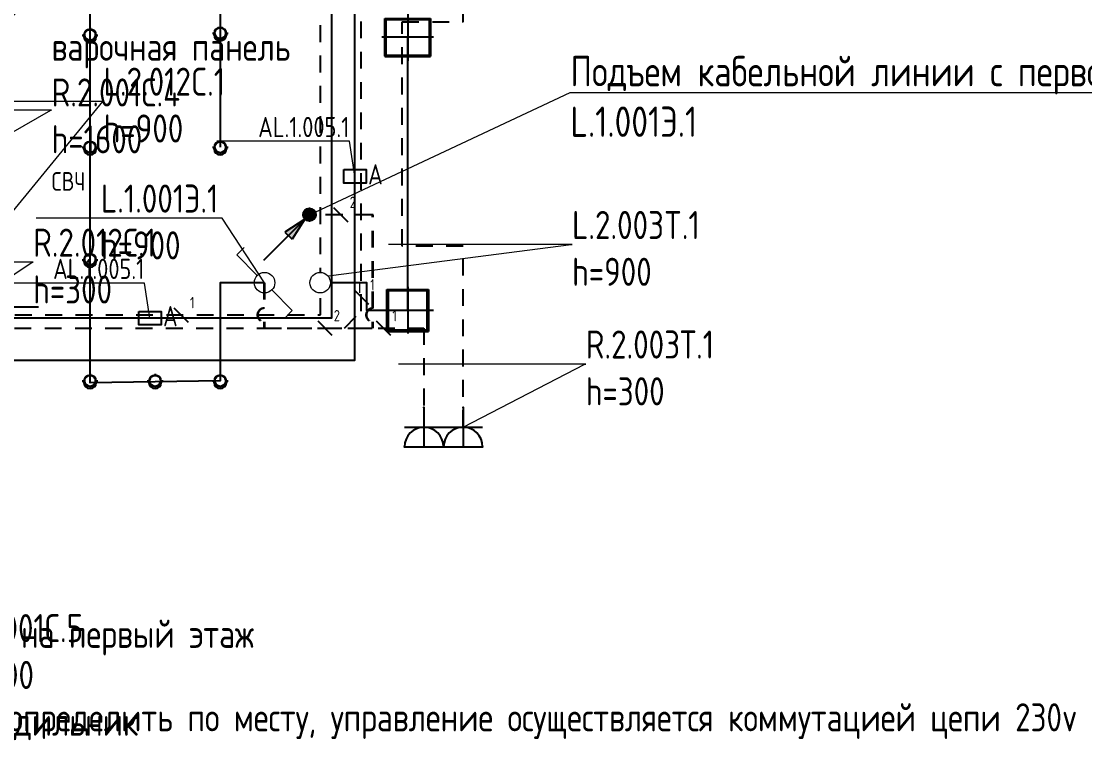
# Model space of a CAD drawing. Header units: millimetres. Extents: x -298345 to 861279, y -149517 to 72226.
# Drawn here: x 320810 to 330285, y 16667 to 23108 of the extents above; entities that cross this region are included whole.
import ezdxf
from ezdxf import colors
from ezdxf.entities.mleader import LeaderData, LeaderLine
from ezdxf.math import Vec2, Vec3

# ---------------------------------------------------------------- set-up
doc = ezdxf.new("R2010")
doc.units = ezdxf.units.MM
doc.set_wipeout_variables(frame=1)
doc.linetypes.add('JIS_02_0.7', pattern=[1.35, 0.75, -0.6])
doc.layers.get('0').update_dxf_attribs({"plot": 0})
for name, color, linetype in [('0_UNC_1 Сети. Трассы', 1, 'Continuous'), ('0_UNC_2 Розетки. Трассы', 1, 'Continuous'), ('0_UNC_3 Свет. Выключатели 230', 1, 'Continuous'), ('0_UNC_3 Свет. Выключатели 230. Трассы', 1, 'Continuous'), ('0_UNC_3 Свет. Трассы', 1, 'Continuous'), ('0_UNC_3.2 Аварийный свет. Оборудование', 1, 'Continuous'), ('0_UNC_3.2 Аварийный свет. Трассы', 1, 'Continuous'), ('0UNC_10_Доп', 1, 'Continuous')]:
    doc.layers.add(name, color=color, linetype=linetype)
doc.layers.add('0_UNC_2 Розетки. Оборудование', color=7, linetype='Continuous', true_color=0x991b1e)
doc.layers.add('0_UNC_3 Свет. Оборудование', color=7, linetype='Continuous', true_color=0x991b1e)
doc.styles.add('Unecom', font='GOST2304A_0.ttf', dxfattribs={"height": 2.5})

# ---------------------------------------------------------------- blocks, each defined once
blk = doc.blocks.new('*U118')
at = {"color": 0, "lineweight": 13}
for points in [[(0, 1.734), (0, 4.179), (0.867, 4.179)], [(0, 0), (0, -2.445), (-0.867, -2.445)]]:
    blk.add_lwpolyline(points, dxfattribs=at)
blk.add_circle((0, 0.867), 0.867, dxfattribs=at)
blk.add_circle((0, 0.867), 0.867, dxfattribs=at)
blk.add_circle((0, 0.867), 0.867, dxfattribs=at)
blk.add_circle((0, 0.867), 0.867, dxfattribs=at)
blk.add_circle((0, 0.867), 0.867, dxfattribs=at)
at = {"color": 0, "style": 'Unecom', "flags": 9}
for tag in ['ГРУППА', 'НАИМЕНОВАНИЕ']:
    blk.add_attdef(tag, (0, 0), '', height=2.5, dxfattribs=at)
blk = doc.blocks.new('*U115')
at = {"color": 0}
blk.add_wipeout([(-0.867, 0.857), (-0.864, 0.935), (-0.849, 1.041), (-0.806, 1.186), (-0.751, 1.301), (-0.648, 1.44), (-0.501, 1.575), (-0.34, 1.661), (-0.16, 1.719), (0.007, 1.733), (0.198, 1.711), (0.389, 1.64), (0.524, 1.558), (0.642, 1.449), (0.758, 1.3), (0.813, 1.168), (0.85, 1.021), (0.863, 0.87), (0.856, 0.748), (0.834, 0.63), (0.785, 0.505), (0.707, 0.365), (0.629, 0.271), (0.522, 0.175), (0.379, 0.087), (0.199, 0.027), (0, 0), (-0.126, 0.012), (-0.303, 0.055), (-0.47, 0.138), (-0.589, 0.231), (-0.721, 0.391), (-0.796, 0.536), (-0.855, 0.723)], dxfattribs=at)
blk.add_wipeout([(-0.867, 0.867), (-0.862, 0.958), (-0.842, 1.074), (-0.806, 1.186), (-0.751, 1.301), (-0.687, 1.396), (-0.608, 1.485), (-0.501, 1.575), (-0.409, 1.632), (-0.271, 1.691), (-0.16, 1.719), (-0.037, 1.733), (0.05, 1.733), (0.198, 1.711), (0.339, 1.665), (0.438, 1.615), (0.555, 1.533), (0.642, 1.449), (0.727, 1.34), (0.789, 1.228), (0.838, 1.09), (0.863, 0.952), (0.863, 0.788), (0.834, 0.63), (0.775, 0.477), (0.707, 0.365), (0.629, 0.271), (0.522, 0.175), (0.411, 0.104), (0.281, 0.047), (0.117, 0.008), (-0.059, 0.002), (-0.194, 0.022), (-0.346, 0.072), (-0.47, 0.138), (-0.589, 0.231), (-0.679, 0.328), (-0.763, 0.455), (-0.83, 0.617), (-0.86, 0.757)], dxfattribs=at)
at = {"color": 0, "lineweight": 13}
blk.add_lwpolyline([(0, 1.734), (0, 4.179), (0.867, 4.179)], dxfattribs=at)
blk.add_circle((0, 0.867), 0.867, dxfattribs=at)
blk.add_circle((0, 0.867), 0.867, dxfattribs=at)
blk.add_circle((0, 0.867), 0.867, dxfattribs=at)
blk.add_circle((0, 0.867), 0.867, dxfattribs=at)
blk.add_circle((0, 0.867), 0.867, dxfattribs=at)
blk.add_circle((0, 0.867), 0.867, dxfattribs=at)
at = {"color": 0, "style": 'Unecom', "flags": 9}
for tag in ['ГРУППА', 'НАИМЕНОВАНИЕ']:
    blk.add_attdef(tag, (0, 0), '', height=2.5, dxfattribs=at)
blk = doc.blocks.new('_None')
blk = doc.blocks.new('*U321')
at = {"color": 0, "linetype": 'ByBlock', "lineweight": -2}
for points in [[(1.737, 0), (-1.737, 0)], [(1.737, -1.737), (-1.737, -1.737)]]:
    blk.add_lwpolyline(points, dxfattribs=at)
at = {"color": 0, "ltscale": 0.4}
blk.add_lwpolyline([(0, -3.475), (0, 0)], dxfattribs=at)
at = {"color": 0, "linetype": 'ByBlock', "lineweight": -2}
blk.add_arc((0, 0), 1.737, 180, 0, dxfattribs=at)
for p in [(1.737, 0), (-1.737, 0), (0, -3.475)]:
    blk.add_point(p, dxfattribs=at)
at = {"color": 18, "true_color": 0x000000, "style": 'Unecom', "flags": 1}
for tag, p in [('НАЗНАЧЕНИЕ', (-2.52, 0.678)), ('ГРУППА', (-2.52, -2.272))]:
    blk.add_attdef(tag, p, '', height=2.5, rotation=180, dxfattribs=at)
at = {"layer": 'Defpoints', "style": 'Unecom'}
for tag, p in [('АТРИБУТ', (12.974, 0.678)), ('МОДЕЛЬ', (12.974, -2.272))]:
    blk.add_attdef(tag, p, '', height=2.5, rotation=180, dxfattribs=at)
blk = doc.blocks.new('АО')
at = {"color": 1}
blk.add_lwpolyline([(-100, 60), (100, 60), (100, -60), (-100, -60), (-100, 60)], dxfattribs=at)
at = {"color": 1, "insert": (117.1, 107.6), "char_height": 180, "attachment_point": 1, "style": 'Unecom'}
blk.add_mtext('А', dxfattribs=at)
blk = doc.blocks.new('ELTOOL_CABLE_TICK_ANNO_100_1p8_0p8_0p6')
at = {"linetype": 'ByBlock'}
blk.add_line((-63.6, 63.6), (63.6, -63.6), dxfattribs=at)
at = {"style": 'Unecom'}
blk.add_attdef('COUNT', (80, 60), '', height=100, dxfattribs=at)
blk = doc.blocks.new('*U139')
h = blk.add_hatch(color=0)
h.dxf.hatch_style = 1
h.paths.add_polyline_path([(-1, 0, 1), (1, 0, 1)])
h = blk.add_hatch(color=0)
h.dxf.hatch_style = 1
h.paths.add_polyline_path([(-0.71, -0.71), (-3.8, -2.7), (-2.7, -3.8)])
at = {"color": 0}
for p, q in [((-7.07, -7.07), (-0.71, -0.71)), ((-0.71, -0.71), (-3.8, -2.7)), ((-0.71, -0.71), (-2.7, -3.8)), ((-3.8, -2.7), (-2.7, -3.8))]:
    blk.add_line(p, q, dxfattribs=at)
blk.add_circle((0, 0), 1, dxfattribs=at)
blk = doc.blocks.new('Светильник накладной _по грани_ 300х300 - Светильник накладной _по грани_ 300х300-V154-План расположения приборов освещения_ выключателей_ групп освещения мансардного этажа на отметке _3_300')
at = {"color": 0}
for p, q in [((18550, 10139.4), (18550, 9721.4)), ((18365, 9745.3), (18365, 10115.5)), ((18365, 10115.5), (18735, 10115.5)), ((18375, 10106.4), (18375, 9754.4)), ((18725, 10106.4), (18375, 10106.4)), ((18375, 10106), (18725, 10106)), ((18725, 9754.4), (18725, 10106.4)), ((18735, 10115.5), (18735, 9745.3)), ((18320, 9930.4), (18780, 9930.4)), ((18735, 9745.3), (18365, 9745.3)), ((18365, 9745.3), (18365, 9741.1)), ((18365, 9741.1), (18735, 9741.1)), ((18375, 9754.4), (18725, 9754.4)), ((18735, 9745.3), (18735, 9741.1))]:
    blk.add_line(p, q, dxfattribs=at)
at = {"color": 0, "style": 'Unecom', "flags": 9}
for tag in ['ГРУППА', 'МОЩНОСТЬ', 'НАИМЕНОВАНИЕ']:
    blk.add_attdef(tag, (0, 0), '', height=2.5, dxfattribs=at)
blk = doc.blocks.new('Светильник накладной _по грани_ 300х300 - Светильник накладной _по грани_ 300х300-V155-План расположения приборов освещения_ выключателей_ групп освещения мансардного этажа на отметке _3_300')
at = {"color": 0}
for p, q in [((18346.3, 12192.1), (18346.3, 12528.2)), ((18346.3, 12528.2), (18753.7, 12528.2)), ((18743.7, 12519.1), (18356.3, 12519.1)), ((18356.3, 12519.1), (18356.3, 12201.1)), ((18356.3, 12518.7), (18743.7, 12518.7)), ((18550, 12569.1), (18550, 12151.2)), ((18743.7, 12201.1), (18743.7, 12519.1)), ((18753.7, 12528.2), (18753.7, 12192.1)), ((18780, 12360.1), (18320, 12360.1)), ((18753.7, 12192.1), (18346.3, 12192.1)), ((18346.3, 12192.1), (18346.3, 12187.9)), ((18346.3, 12187.9), (18753.7, 12187.9)), ((18356.3, 12201.1), (18743.7, 12201.1)), ((18753.7, 12187.9), (18753.7, 12192.1))]:
    blk.add_line(p, q, dxfattribs=at)
at = {"color": 0, "style": 'Unecom', "flags": 9}
for tag in ['ГРУППА', 'МОЩНОСТЬ', 'НАИМЕНОВАНИЕ']:
    blk.add_attdef(tag, (0, 0), '', height=2.5, dxfattribs=at)
blk = doc.blocks.new('Светильник встраиваемый_по грани__Maytoni Share_DL126-GX53-WB_D110х H42мм - Maytoni Share_для лестницы D110х H42мм 2-V176-План расположения приборов освещения_ выключателей_ групп освещения мансардного этажа на отметке _3_300')
at = {"color": 0}
for p, q in [((15650, 9300), (15665.1, 9300)), ((15665, 9300), (15665, 9300.6)), ((15665, 9290.3), (15665, 9300.3)), ((15665, 9282.8), (15665, 9290.3)), ((15720, 9363.6), (15720, 9350.5)), ((15774.9, 9300), (15790, 9300)), ((15775, 9300.6), (15775, 9300)), ((15775, 9300.3), (15775, 9290.3)), ((15775, 9290.3), (15775, 9282.8)), ((15720, 9250.4), (15720, 9236.4))]:
    blk.add_line(p, q, dxfattribs=at)
for centre, major_axis, start_param, end_param in [((15720, 9300.6), (-55, 0), 3.141593, 6.283185), ((15720, 9300.6), (55, 0), 3.141593, 6.283185), ((15720, 9300.3), (55, 0), 3.403392, 6.021386), ((15720, 9300), (55, 0), 3.403392, 6.021386), ((15720, 9300.6), (50, 0), 0, 3.141593), ((15720, 9300.6), (50, 0), 3.141593, 6.283185), ((15720, 9282.8), (55, 0), 3.141593, 6.283185)]:
    blk.add_ellipse(centre, major_axis=major_axis, ratio=0.908508, start_param=start_param, end_param=end_param, dxfattribs=at)
at = {"color": 0, "style": 'Unecom', "flags": 9}
for tag in ['ГРУППА', 'МОЩНОСТЬ', 'НАИМЕНОВАНИЕ']:
    blk.add_attdef(tag, (0, 0), '', height=2.5, dxfattribs=at)
blk = doc.blocks.new('Светильник встраиваемый_по грани__Maytoni Share_DL126-GX53-WB_D110х H42мм - Maytoni Share_для лестницы D110х H42мм 2-V178-План расположения приборов освещения_ выключателей_ групп освещения мансардного этажа на отметке _3_300')
at = {"color": 0}
for p, q in [((16230, 9300), (16245.1, 9300)), ((16245, 9300), (16245, 9300.6)), ((16245, 9290.3), (16245, 9300.4)), ((16245, 9282.8), (16245, 9290.3)), ((16300, 9363.6), (16300, 9350.6)), ((16354.9, 9300), (16370, 9300)), ((16355, 9300.6), (16355, 9300)), ((16355, 9300.4), (16355, 9290.3)), ((16355, 9290.3), (16355, 9282.8)), ((16300, 9250.4), (16300, 9236.4))]:
    blk.add_line(p, q, dxfattribs=at)
for centre, major_axis, start_param, end_param in [((16300, 9300.6), (-55, 0), 3.141593, 6.283185), ((16300, 9300.6), (55, 0), 3.141593, 6.283185), ((16300, 9300.4), (55, 0), 3.403392, 6.021386), ((16300, 9300), (55, 0), 3.403392, 6.021386), ((16300, 9300.6), (50, 0), 0, 3.141593), ((16300, 9300.6), (50, 0), 3.141593, 6.283185), ((16300, 9282.8), (55, 0), 3.141593, 6.283185)]:
    blk.add_ellipse(centre, major_axis=major_axis, ratio=0.908508, start_param=start_param, end_param=end_param, dxfattribs=at)
at = {"color": 0, "style": 'Unecom', "flags": 9}
for tag in ['ГРУППА', 'МОЩНОСТЬ', 'НАИМЕНОВАНИЕ']:
    blk.add_attdef(tag, (0, 0), '', height=2.5, dxfattribs=at)
blk = doc.blocks.new('Светильник встраиваемый_по грани__Maytoni Share_DL126-GX53-WB_D110х H42мм - Maytoni Share_для лестницы D110х H42мм 2-V179-План расположения приборов освещения_ выключателей_ групп освещения мансардного этажа на отметке _3_300')
at = {"color": 0}
for p, q in [((15650, 11380.4), (15665.1, 11380.4)), ((15665, 11380.4), (15665, 11381)), ((15665, 11370.7), (15665, 11380.7)), ((15665, 11363.2), (15665, 11370.7)), ((15720, 11444), (15720, 11431)), ((15774.9, 11380.4), (15790, 11380.4)), ((15775, 11381), (15775, 11380.4)), ((15775, 11380.7), (15775, 11370.7)), ((15775, 11370.7), (15775, 11363.2)), ((15720, 11330.8), (15720, 11316.8))]:
    blk.add_line(p, q, dxfattribs=at)
for centre, major_axis, start_param, end_param in [((15720, 11381), (-55, 0), 3.141593, 6.283185), ((15720, 11381), (55, 0), 3.141593, 6.283185), ((15720, 11381), (50, 0), 0, 3.141593), ((15720, 11381), (50, 0), 3.141593, 6.283185), ((15720, 11363.2), (55, 0), 3.141593, 6.283185), ((15720, 11380.7), (55, 0), 3.403392, 6.021386), ((15720, 11380.4), (55, 0), 3.403392, 6.021386)]:
    blk.add_ellipse(centre, major_axis=major_axis, ratio=0.908508, start_param=start_param, end_param=end_param, dxfattribs=at)
at = {"color": 0, "style": 'Unecom', "flags": 9}
for tag in ['ГРУППА', 'МОЩНОСТЬ', 'НАИМЕНОВАНИЕ']:
    blk.add_attdef(tag, (0, 0), '', height=2.5, dxfattribs=at)
blk = doc.blocks.new('Светильник встраиваемый_по грани__Maytoni Share_DL126-GX53-WB_D110х H42мм - Maytoni Share_для лестницы D110х H42мм 2-V180-План расположения приборов освещения_ выключателей_ групп освещения мансардного этажа на отметке _3_300')
at = {"color": 0}
for p, q in [((16810, 11380.4), (16825.1, 11380.4)), ((16825, 11380.4), (16825, 11381)), ((16825, 11370.7), (16825, 11380.7)), ((16825, 11363.2), (16825, 11370.7)), ((16880, 11444), (16880, 11431)), ((16934.9, 11380.4), (16950, 11380.4)), ((16935, 11381), (16935, 11380.4)), ((16935, 11380.7), (16935, 11370.7)), ((16935, 11370.7), (16935, 11363.2)), ((16880, 11330.8), (16880, 11316.8))]:
    blk.add_line(p, q, dxfattribs=at)
for centre, major_axis, start_param, end_param in [((16880, 11381), (-55, 0), 3.141593, 6.283185), ((16880, 11381), (55, 0), 3.141593, 6.283185), ((16880, 11381), (50, 0), 0, 3.141593), ((16880, 11381), (50, 0), 3.141593, 6.283185), ((16880, 11363.2), (55, 0), 3.141593, 6.283185), ((16880, 11380.7), (55, 0), 3.403392, 6.021386), ((16880, 11380.4), (55, 0), 3.403392, 6.021386)]:
    blk.add_ellipse(centre, major_axis=major_axis, ratio=0.908508, start_param=start_param, end_param=end_param, dxfattribs=at)
at = {"color": 0, "style": 'Unecom', "flags": 9}
for tag in ['ГРУППА', 'МОЩНОСТЬ', 'НАИМЕНОВАНИЕ']:
    blk.add_attdef(tag, (0, 0), '', height=2.5, dxfattribs=at)

msp = doc.modelspace()

# ---------------------------------------------------------------- linework, layer by layer
at = {"layer": '0_UNC_2 Розетки. Трассы', "color": 1, "linetype": 'JIS_02_0.7', "ltscale": 200}
for points in [[(311148.6, 21230.3), (311148.6, 20527.3), (311298.6, 20377.3), (323688.7, 20377.3), (323838.7, 20527.3), (323838.7, 24368.9), (323988.7, 24518.9), (324552.6, 24518.9), (324552.6, 24518.9), (324552.6, 24955.8), (323838.7, 24944.7), (323838.7, 27058.3), (322655.2, 27058.3)], [(311148.6, 21230.3), (311148.6, 20527.3), (311298.6, 20377.3), (324397.9, 20377.3), (324397.9, 19494.5), (324746.4, 19494.5), (324746.4, 21106.4), (324202.4, 21106.4), (324202.4, 23104.1), (324746.4, 23102.4), (324746.4, 24017), (324552.6, 24017)]]:
    msp.add_lwpolyline(points, dxfattribs=at)
at = {"layer": '0_UNC_3 Свет. Выключатели 230. Трассы', "linetype": 'JIS_02_0.7', "ltscale": 200}
msp.add_lwpolyline([(311175.9, 21264.3), (311175.9, 20567.4), (320483.3, 20567.4), (320483.3, 20493.3), (323474.5, 20493.3), (323474.5, 23904.7), (324548.4, 23904.7), (324548.4, 24095.8), (324290.2, 24095.8), (324290.2, 26611), (324552.2, 26611)], dxfattribs=at)
at = {"layer": '0_UNC_3 Свет. Выключатели 230. Трассы', "color": 6, "linetype": 'JIS_02_0.7', "ltscale": 200}
for points in [[(322972.2, 20780.7), (322972.2, 20553.3, 1), (322972.2, 20433.3), (322972.2, 20376.3), (323940.2, 20376.3), (323940.2, 20433.3, -1), (323940.2, 20553.3), (323940.2, 21386.4), (323372.6, 21386.4)], [(322977.2, 20780.7), (322977.2, 20553.3, 1), (322977.2, 20433.3), (322977.2, 20376.3), (323945.2, 20376.3), (323945.2, 20433.3, -1), (323945.2, 20553.3), (323945.2, 21386.4), (323377.6, 21386.4)]]:
    msp.add_lwpolyline(points, format="xyb", dxfattribs=at)
at = {"layer": '0_UNC_3 Свет. Трассы'}
for points in [[(322977.2, 20780.7), (322582.6, 20780.7), (322582.6, 19906.3), (321422.6, 19888.5), (321422.6, 25985.4), (322582.6, 25986), (322582.6, 21986.1)], [(323472.9, 20781.2), (323885.6, 20781.2), (323885.6, 20536.1), (324252.6, 20536.1), (324252.6, 22965.9)]]:
    msp.add_lwpolyline(points, dxfattribs=at)
at = {"layer": '0_UNC_3.2 Аварийный свет. Трассы'}
msp.add_lwpolyline([(316783.9, 20089.5), (323782.8, 20089.5), (323782.8, 25605.2), (323572.7, 25605.2), (323572.7, 20465.3), (321955.9, 20465.3), (317552.6, 20465.3)], dxfattribs=at)
at = {"layer": '0UNC_10_Доп'}
msp.add_lwpolyline([(320430, 21561.3), (320430, 20565.7), (320962.6, 20565.7)], dxfattribs=at)

# ---------------------------------------------------------------- block references
at = {"layer": '0_UNC_2 Розетки. Оборудование', "xscale": 100, "yscale": 100, "zscale": 100, "rotation": 180}
for p in [(324397.9, 19320.7), (324746.4, 19320.7)]:
    msp.add_blockref('*U321', p, dxfattribs=at)
at = {"layer": '0_UNC_2 Розетки. Трассы', "color": 1}
for p, values in [((323838.7, 20652.2), {'COUNT': '1'}), ((323514.2, 20377.3), {'COUNT': '2'}), ((324036.5, 20377.3), {'COUNT': '1'})]:
    msp.add_blockref('ELTOOL_CABLE_TICK_ANNO_100_1p8_0p8_0p6', p, dxfattribs=at).add_auto_attribs(values)
at = {"layer": '0_UNC_3 Свет. Выключатели 230', "color": 244, "true_color": 0x991b1e, "xscale": 105.6317492348601, "yscale": 105.6317492348601, "zscale": 105.6317492348601, "rotation": 45}
msp.add_blockref('*U118', (323042, 20716), dxfattribs=at)
at = {"layer": '0_UNC_3 Свет. Выключатели 230. Трассы'}
for p, values in [((323656.4, 21386.4), {'COUNT': '2'}), ((322233.2, 20493.3), {'COUNT': '1'})]:
    msp.add_blockref('ELTOOL_CABLE_TICK_ANNO_100_1p8_0p8_0p6', p, dxfattribs=at).add_auto_attribs(values)
at = {"layer": '0_UNC_3 Свет. Выключатели 230. Трассы', "color": 1, "xscale": 57.47997878160869, "yscale": 57.47997878160869, "zscale": 57.47997878160869}
msp.add_blockref('*U139', (323377.6, 21386.4), dxfattribs=at)
at = {"layer": '0_UNC_3 Свет. Оборудование'}
for name, p in [('Светильник накладной _по грани_ 300х300 - Светильник накладной _по грани_ 300х300-V155-План расположения приборов освещения_ выключателей_ групп освещения мансардного этажа на отметке _3_300', (305702.6, 10605.7)), ('Светильник встраиваемый_по грани__Maytoni Share_DL126-GX53-WB_D110х H42мм - Maytoni Share_для лестницы D110х H42мм 2-V178-План расположения приборов освещения_ выключателей_ групп освещения мансардного этажа на отметке _3_300', (305122.6, 13686.1)), ('Светильник встраиваемый_по грани__Maytoni Share_DL126-GX53-WB_D110х H42мм - Maytoni Share_для лестницы D110х H42мм 2-V178-План расположения приборов освещения_ выключателей_ групп освещения мансардного этажа на отметке _3_300', (306282.6, 13702.2)), ('Светильник встраиваемый_по грани__Maytoni Share_DL126-GX53-WB_D110х H42мм - Maytoni Share_для лестницы D110х H42мм 2-V179-План расположения приборов освещения_ выключателей_ групп освещения мансардного этажа на отметке _3_300', (305702.6, 10605.7)), ('Светильник встраиваемый_по грани__Maytoni Share_DL126-GX53-WB_D110х H42мм - Maytoni Share_для лестницы D110х H42мм 2-V180-План расположения приборов освещения_ выключателей_ групп освещения мансардного этажа на отметке _3_300', (305702.6, 10605.7)), ('Светильник встраиваемый_по грани__Maytoni Share_DL126-GX53-WB_D110х H42мм - Maytoni Share_для лестницы D110х H42мм 2-V176-План расположения приборов освещения_ выключателей_ групп освещения мансардного этажа на отметке _3_300', (305702.6, 11685.7)), ('Светильник накладной _по грани_ 300х300 - Светильник накладной _по грани_ 300х300-V154-План расположения приборов освещения_ выключателей_ групп освещения мансардного этажа на отметке _3_300', (305702.6, 10605.7)), ('Светильник встраиваемый_по грани__Maytoni Share_DL126-GX53-WB_D110х H42мм - Maytoni Share_для лестницы D110х H42мм 2-V176-План расположения приборов освещения_ выключателей_ групп освещения мансардного этажа на отметке _3_300', (305702.6, 10605.7)), ('Светильник встраиваемый_по грани__Maytoni Share_DL126-GX53-WB_D110х H42мм - Maytoni Share_для лестницы D110х H42мм 2-V178-План расположения приборов освещения_ выключателей_ групп освещения мансардного этажа на отметке _3_300', (305702.6, 10605.7)), ('Светильник встраиваемый_по грани__Maytoni Share_DL126-GX53-WB_D110х H42мм - Maytoni Share_для лестницы D110х H42мм 2-V176-План расположения приборов освещения_ выключателей_ групп освещения мансардного этажа на отметке _3_300', (306862.6, 10605.7))]:
    msp.add_blockref(name, p, dxfattribs=at)
at = {"layer": '0_UNC_3.2 Аварийный свет. Оборудование'}
for p in [(323782.8, 21728.1), (321955.9, 20465.3)]:
    msp.add_blockref('АО', p, dxfattribs=at)

# ---------------------------------------------------------------- leaders
at = {"layer": '0_UNC_1 Сети. Трассы', "ltscale": 2}
ml = msp.add_multileader_mtext('Standard', dxfattribs=at)
ml.set_content('ЩР-2 \\Pот ГРЩ-ХБК', color=7, style='Unecom')
ml.set_leader_properties(color=7, linetype='ByLayer', lineweight=13)
ml.set_arrow_properties(name='NONE')
ml.build(insert=Vec2(0, 0))
ml.multileader.update_dxf_attribs({"text_left_attachment_type": 6, "text_right_attachment_type": 6, "text_bottom_attachment_type": 10, "dogleg_length": 0, "arrow_head_size": 0, "scale": 100})
ctx = ml.context
ctx.base_point, ctx.scale, ctx.char_height, ctx.arrow_head_size, ctx.plane_origin = Vec3(312402.5, 20201.8), 100, 250, 0, Vec3(313120.1, 25274.1)
ctx.left_attachment, ctx.right_attachment, ctx.top_attachment = 6, 6, 10
notes = []
notes.append((ctx, [(1, (1, 1, 0), (312402.5, 20201.8), (1, 0), 0, [(0, [(311459.2, 21280.7)], 0, [])])]))
ctx.mtext.insert, ctx.mtext.width, ctx.mtext.defined_height, ctx.mtext.flow_direction = Vec3(312404.5, 20501.8), 2600.287, 311.6, 5
at = {"layer": '0_UNC_2 Розетки. Оборудование', "color": 7, "ltscale": 200}
ml = msp.add_multileader_mtext('Standard', dxfattribs=at)
ml.set_content('R.2.003С.1\\Ph=670\\PПолотенцесуш.', color=7, style='Unecom')
ml.set_leader_properties(color=7, linetype='ByLayer', lineweight=13)
ml.set_arrow_properties(name='NONE')
ml.build(insert=Vec2(0, 0))
ml.multileader.update_dxf_attribs({"text_left_attachment_type": 6, "text_right_attachment_type": 6, "text_bottom_attachment_type": 10, "dogleg_length": 0.08, "arrow_head_size": 100, "scale": 100})
ctx = ml.context
ctx.base_point, ctx.scale, ctx.char_height, ctx.arrow_head_size, ctx.landing_gap_size, ctx.plane_origin = Vec3(314503.2, 24209.1), 100, 250, 100, 0, Vec3(25794, -14777)
ctx.left_attachment, ctx.right_attachment, ctx.top_attachment = 6, 6, 10
notes.append((ctx, [(0, (1, 1, 0), (314495.2, 24209.1), (1, 0), 8, [(0, [(313882.6, 21931.7)], 0, [])])]))
ctx.mtext.insert, ctx.mtext.width, ctx.mtext.flow_direction = Vec3(314503.2, 24530.4), 1539.143, 5
ml = msp.add_multileader_mtext('Standard', dxfattribs=at)
ml.set_content('R.2.001С.3\\Ph=750\\Pварочная панель', color=7, style='Unecom')
ml.set_leader_properties(color=7, linetype='ByLayer', lineweight=13)
ml.set_arrow_properties(name='NONE')
ml.build(insert=Vec2(0, 0))
ml.multileader.update_dxf_attribs({"text_left_attachment_type": 6, "text_right_attachment_type": 6, "text_bottom_attachment_type": 10, "dogleg_length": 0.08, "arrow_head_size": 100, "scale": 100})
ctx = ml.context
ctx.base_point, ctx.scale, ctx.char_height, ctx.arrow_head_size, ctx.landing_gap_size, ctx.plane_origin = Vec3(321080, 23518.7), 100, 250, 100, 0, Vec3(30735.8, -14954.4)
ctx.left_attachment, ctx.right_attachment, ctx.top_attachment = 6, 6, 10
notes.append((ctx, [(0, (1, 1, 0), (321072, 23518.7), (1, 0), 8, [(1, [(319112.6, 21405.7)], 0, [])])]))
ctx.mtext.insert, ctx.mtext.flow_direction = Vec3(321080, 23840), 5
ml = msp.add_multileader_mtext('Standard', dxfattribs=at)
ml.set_content('R.2.001С.4\\Ph=1600\\P{\\H0.66667x;СВЧ}', color=7, style='Unecom')
ml.set_leader_properties(color=7, linetype='ByLayer', lineweight=13)
ml.set_arrow_properties(name='NONE')
ml.build(insert=Vec2(0, 0))
ml.multileader.update_dxf_attribs({"text_left_attachment_type": 6, "text_right_attachment_type": 6, "text_bottom_attachment_type": 10, "dogleg_length": 0.08, "arrow_head_size": 100, "scale": 100})
ctx = ml.context
ctx.base_point, ctx.scale, ctx.char_height, ctx.arrow_head_size, ctx.landing_gap_size, ctx.plane_origin = Vec3(321080, 22316.2), 100, 250, 100, 0, Vec3(30964.4, -15030.7)
ctx.left_attachment, ctx.right_attachment, ctx.top_attachment = 6, 6, 10
notes.append((ctx, [(0, (1, 1, 0), (321072, 22316.2), (1, 0), 8, [(1, [(319341.1, 21329.5)], 0, [])])]))
ctx.mtext.insert, ctx.mtext.flow_direction = Vec3(321080, 22599.6), 5
ml = msp.add_multileader_mtext('Standard', dxfattribs=at)
ml.set_content('Спуск кабельных линий на первый этаж', color=7, style='Unecom')
ml.set_leader_properties(color=7, linetype='ByLayer', lineweight=13)
ml.set_arrow_properties(name='NONE')
ml.build(insert=Vec2(0, 0))
ml.multileader.update_dxf_attribs({"text_left_attachment_type": 6, "text_right_attachment_type": 6, "text_bottom_attachment_type": 10, "dogleg_length": 0.08, "arrow_head_size": 100, "scale": 100})
ctx = ml.context
ctx.base_point, ctx.scale, ctx.char_height, ctx.arrow_head_size, ctx.landing_gap_size, ctx.plane_origin = Vec3(317627.7, 17479.3), 100, 250, 100, 0, Vec3(309416.3, 20116.6)
ctx.left_attachment, ctx.right_attachment, ctx.top_attachment = 6, 6, 10
notes.append((ctx, [(1, (1, 1, 0), (317619.7, 17479.3), (1, 0), 8, [(0, [(311175.9, 21672.3)], 0, [])])]))
ctx.mtext.insert, ctx.mtext.width, ctx.mtext.flow_direction = Vec3(317627.7, 17779.3), 2292.152, 5
ml = msp.add_multileader_mtext('Standard', dxfattribs=at)
ml.set_content('R.2.001С.5\\Ph=300\\Pхолодильник', color=7, style='Unecom')
ml.set_leader_properties(color=7, linetype='ByLayer', lineweight=13)
ml.set_arrow_properties(name='NONE')
ml.build(insert=Vec2(0, 0))
ml.multileader.update_dxf_attribs({"text_left_attachment_type": 6, "text_right_attachment_type": 6, "text_bottom_attachment_type": 10, "dogleg_length": 0.08, "arrow_head_size": 100, "scale": 100})
ctx = ml.context
ctx.base_point, ctx.scale, ctx.char_height, ctx.arrow_head_size, ctx.landing_gap_size, ctx.plane_origin = Vec3(320220, 17530), 100, 250, 100, 0, Vec3(30508.3, -15030.7)
ctx.left_attachment, ctx.right_attachment, ctx.top_attachment = 6, 6, 10
notes.append((ctx, [(0, (1, 1, 0), (320212, 17530), (1, 0), 8, [(1, [(318885.1, 21329.5)], 0, [])])]))
ctx.mtext.insert, ctx.mtext.width, ctx.mtext.flow_direction = Vec3(320220, 17830), 907.733, 5
ml = msp.add_multileader_mtext('Standard', dxfattribs=at)
ml.set_content('R.2.012С.1\\Ph=300', color=7, style='Unecom')
ml.set_leader_properties(color=7, linetype='ByLayer', lineweight=13)
ml.set_arrow_properties(name='NONE')
ml.build(insert=Vec2(0, 0))
ml.multileader.update_dxf_attribs({"text_left_attachment_type": 6, "text_right_attachment_type": 6, "text_bottom_attachment_type": 10, "dogleg_length": 0.08, "arrow_head_size": 100, "scale": 100})
ctx = ml.context
ctx.base_point, ctx.scale, ctx.char_height, ctx.arrow_head_size, ctx.landing_gap_size, ctx.plane_origin = Vec3(320915.6, 20962.1), 100, 250, 100, 0, Vec3(30903.2, -16028.1)
ctx.left_attachment, ctx.right_attachment, ctx.top_attachment = 6, 6, 10
notes.append((ctx, [(0, (1, 1, 0), (320907.6, 20962.1), (1, 0), 8, [(0, [(320482.6, 20682)], 0, [])])]))
ctx.mtext.insert, ctx.mtext.flow_direction = Vec3(320915.6, 21262.1), 5
ml = msp.add_multileader_mtext('Standard', dxfattribs=at)
ml.set_content('R.2.003Т.1\\Ph=300', color=7, style='Unecom')
ml.set_leader_properties(color=7, linetype='ByLayer', lineweight=13)
ml.set_arrow_properties(name='NONE')
ml.build(insert=Vec2(0, 0))
ml.multileader.update_dxf_attribs({"text_left_attachment_type": 6, "text_right_attachment_type": 6, "text_bottom_attachment_type": 10, "dogleg_length": 0.08, "arrow_head_size": 100, "scale": 100})
ctx = ml.context
ctx.base_point, ctx.scale, ctx.char_height, ctx.arrow_head_size, ctx.landing_gap_size, ctx.plane_origin = Vec3(325839.1, 20055.3), 100, 250, 100, 0, Vec3(35154.5, -17177.2)
ctx.left_attachment, ctx.right_attachment, ctx.top_attachment = 6, 6, 10
notes.append((ctx, [(0, (1, 1, 0), (325831.1, 20055.3), (1, 0), 8, [(0, [(324746.4, 19494.5)], 0, [])])]))
ctx.mtext.insert, ctx.mtext.flow_direction = Vec3(325839.1, 20355.3), 5
at = {"layer": '0_UNC_3 Свет. Выключатели 230', "color": 7, "ltscale": 200}
ml = msp.add_multileader_mtext('Standard', dxfattribs=at)
ml.set_content('L.2.012C.1\\Ph=900', color=7, style='Unecom')
ml.set_leader_properties(color=7, linetype='ByLayer', lineweight=13)
ml.set_arrow_properties(name='NONE')
ml.build(insert=Vec2(0, 0))
ml.multileader.update_dxf_attribs({"text_left_attachment_type": 6, "text_right_attachment_type": 6, "text_bottom_attachment_type": 10, "dogleg_length": 0.08, "arrow_head_size": 100, "scale": 100})
ctx = ml.context
ctx.base_point, ctx.scale, ctx.char_height, ctx.arrow_head_size, ctx.landing_gap_size, ctx.plane_origin = Vec3(321543.7, 22395.5), 100, 250, 100, 0, Vec3(27524.2, -15858.6)
ctx.left_attachment, ctx.right_attachment, ctx.top_attachment = 6, 6, 10
notes.append((ctx, [(0, (1, 1, 0), (321535.7, 22395.5), (1, 0), 8, [(1, [(320194.3, 20759.1)], 0, [])])]))
ctx.mtext.insert, ctx.mtext.width, ctx.mtext.flow_direction = Vec3(321543.7, 22695.5), 665.297, 5
ml = msp.add_multileader_mtext('Standard', dxfattribs=at)
ml.set_content('L.1.001Э.1\\Ph=900', color=7, style='Unecom')
ml.set_leader_properties(color=7, linetype='ByLayer', lineweight=13)
ml.set_arrow_properties(name='NONE')
ml.build(insert=Vec2(0, 0))
ml.multileader.update_dxf_attribs({"text_left_attachment_type": 6, "text_right_attachment_type": 6, "text_bottom_attachment_type": 10, "dogleg_length": 0.08, "arrow_head_size": 100, "scale": 100})
ctx = ml.context
ctx.base_point, ctx.scale, ctx.char_height, ctx.arrow_head_size, ctx.landing_gap_size, ctx.plane_origin = Vec3(321519.6, 21354.8), 100, 250, 100, 0, Vec3(30589.5, -16293)
ctx.left_attachment, ctx.right_attachment, ctx.top_attachment = 6, 6, 10
notes.append((ctx, [(1, (1, 1, 0), (322600.7, 21354.8), (-1, 0), 8, [(0, [(322977.2, 20780.7)], 0, [])])]))
ctx.mtext.insert, ctx.mtext.flow_direction = Vec3(321519.6, 21654.8), 5
ml = msp.add_multileader_mtext('Standard', dxfattribs=at)
ml.set_content('L.2.003T.1\\Ph=900', color=7, style='Unecom')
ml.set_leader_properties(color=7, linetype='ByLayer', lineweight=13)
ml.set_arrow_properties(name='NONE')
ml.build(insert=Vec2(0, 0))
ml.multileader.update_dxf_attribs({"text_left_attachment_type": 6, "text_right_attachment_type": 6, "text_bottom_attachment_type": 10, "dogleg_length": 0.08, "arrow_head_size": 100, "scale": 100})
ctx = ml.context
ctx.base_point, ctx.scale, ctx.char_height, ctx.arrow_head_size, ctx.landing_gap_size, ctx.plane_origin = Vec3(325717.2, 21119.5), 100, 250, 100, 0, Vec3(30415.1, -15081.2)
ctx.left_attachment, ctx.right_attachment, ctx.top_attachment = 6, 6, 10
notes.append((ctx, [(0, (1, 1, 0), (325709.2, 21119.5), (1, 0), 8, [(1, [(323474.5, 20833.9)], 0, [])])]))
ctx.mtext.insert, ctx.mtext.flow_direction = Vec3(325717.2, 21419.5), 5
at = {"layer": '0_UNC_3 Свет. Выключатели 230. Трассы', "ltscale": 2}
ml = msp.add_multileader_mtext('Standard', dxfattribs=at)
ml.set_content('Подъем кабельной линии с первого этажа\\P{\\C0;L.1.001Э.1}', color=7, style='Unecom')
ml.set_leader_properties(color=7, linetype='ByLayer', lineweight=13)
ml.set_arrow_properties(name='NONE')
ml.build(insert=Vec2(0, 0))
ml.multileader.update_dxf_attribs({"text_left_attachment_type": 6, "text_right_attachment_type": 6, "text_bottom_attachment_type": 10, "dogleg_length": 0, "arrow_head_size": 0, "scale": 150})
ctx = ml.context
ctx.base_point, ctx.scale, ctx.char_height, ctx.arrow_head_size, ctx.landing_gap_size, ctx.plane_origin = Vec3(325699.3, 22475.4), 150, 270, 0, 3, Vec3(321618, 19830.8)
ctx.left_attachment, ctx.right_attachment, ctx.top_attachment = 6, 6, 10
notes.append((ctx, [(1, (1, 1, 0), (325699.3, 22475.4), (1, 0), 0, [(0, [(323377.6, 21386.4)], 0, [])])]))
ctx.mtext.insert, ctx.mtext.width, ctx.mtext.flow_direction = Vec3(325702.3, 22799.4), 3570.512, 5
at = {"layer": '0_UNC_3 Свет. Оборудование', "color": 7, "ltscale": 200}
ml = msp.add_multileader_mtext('Standard', dxfattribs=at)
ml.set_content('L.2.001C.1\\Ph=1600\\Pрасположение блока питания для подсветки определить по месту, управление осуществляется коммутацией цепи 230v', color=7, style='Unecom')
ml.set_leader_properties(color=7, linetype='ByLayer', lineweight=13)
ml.set_arrow_properties(name='NONE')
ml.build(insert=Vec2(0, 0))
ml.multileader.update_dxf_attribs({"text_left_attachment_type": 6, "text_right_attachment_type": 6, "text_bottom_attachment_type": 10, "dogleg_length": 0.08, "arrow_head_size": 100, "scale": 100})
ctx = ml.context
ctx.base_point, ctx.scale, ctx.char_height, ctx.arrow_head_size, ctx.landing_gap_size, ctx.plane_origin = Vec3(314831.9, 17547.9), 100, 250, 100, 0, Vec3(28674.4, -15078.7)
ctx.left_attachment, ctx.right_attachment, ctx.top_attachment = 6, 6, 10
notes.append((ctx, [(1, (1, 1, 0), (317904.8, 17547.9), (-1, 0), 8, [(1, [(319912.6, 21185.7)], 0, [])])]))
ctx.mtext.insert, ctx.mtext.width, ctx.mtext.flow_direction = Vec3(314831.9, 17869.2), 3442.332, 5
at = {"layer": '0_UNC_3.2 Аварийный свет. Оборудование'}
ml = msp.add_multileader_mtext('Standard', dxfattribs=at)
ml.set_content('AL.1.005.1', color=7, style='Unecom')
ml.set_leader_properties(color=7, linetype='ByLayer', lineweight=13)
ml.set_arrow_properties(name='NONE')
ml.build(insert=Vec2(0, 0))
ml.multileader.update_dxf_attribs({"text_left_attachment_type": 6, "text_right_attachment_type": 6, "text_bottom_attachment_type": 10, "dogleg_length": 0, "arrow_head_size": 0, "scale": 75})
ctx = ml.context
ctx.base_point, ctx.scale, ctx.char_height, ctx.arrow_head_size, ctx.landing_gap_size, ctx.plane_origin = Vec3(322919.9, 22040.6), 75, 180, 0, 1.5, Vec3(325816.9, 25264)
ctx.left_attachment, ctx.right_attachment, ctx.top_attachment, ctx.text_align_type = 6, 6, 10, 2
notes.append((ctx, [(0, (1, 1, 0), (323734.4, 22040.6), (-1, 0), 0, [(0, [(323782.8, 21728.1)], 0, [])])]))
ctx.mtext.insert, ctx.mtext.width, ctx.mtext.alignment, ctx.mtext.flow_direction = Vec3(323732.9, 22256.6), 1785.256, 3, 5
ml = msp.add_multileader_mtext('Standard', dxfattribs=at)
ml.set_content('AL.1.005.1', color=7, style='Unecom')
ml.set_leader_properties(color=7, linetype='ByLayer', lineweight=13)
ml.set_arrow_properties(name='NONE')
ml.build(insert=Vec2(0, 0))
ml.multileader.update_dxf_attribs({"text_left_attachment_type": 6, "text_right_attachment_type": 6, "text_bottom_attachment_type": 10, "dogleg_length": 0, "arrow_head_size": 0, "scale": 75})
ctx = ml.context
ctx.base_point, ctx.scale, ctx.char_height, ctx.arrow_head_size, ctx.landing_gap_size, ctx.plane_origin = Vec3(321093, 20777.9), 75, 180, 0, 1.5, Vec3(323990, 24001.2)
ctx.left_attachment, ctx.right_attachment, ctx.top_attachment, ctx.text_align_type = 6, 6, 10, 2
notes.append((ctx, [(0, (1, 1, 0), (321907.5, 20777.9), (-1, 0), 0, [(0, [(321955.9, 20465.3)], 0, [])])]))
ctx.mtext.insert, ctx.mtext.width, ctx.mtext.alignment, ctx.mtext.flow_direction = Vec3(321906, 20993.9), 1785.256, 3, 5
for ctx, leaders in notes:
    for number, flags, end, landing, length, lines in leaders:
        leader = LeaderData()
        leader.index, (leader.has_last_leader_line, leader.has_dogleg_vector, leader.attachment_direction) = number, flags
        leader.last_leader_point, leader.dogleg_vector, leader.dogleg_length = Vec3(end), Vec3(landing), length
        for number, points, colour, breaks in lines:
            line = LeaderLine()
            line.index, line.vertices, line.color, line.breaks = number, Vec3.list(points), colors.encode_raw_color(colour), breaks
            leader.lines.append(line)
        ctx.leaders.append(leader)

# ---------------------------------------------------------------- next in the draw order: block references
at = {"layer": '0_UNC_3 Свет. Выключатели 230', "color": 244, "true_color": 0x991b1e, "xscale": 105.6317492348601, "yscale": 105.6317492348601, "zscale": 105.6317492348601, "rotation": 270.1475064444144}
msp.add_blockref('*U115', (323381.4, 20780.7), dxfattribs=at)

doc.saveas('drawing.dxf')
